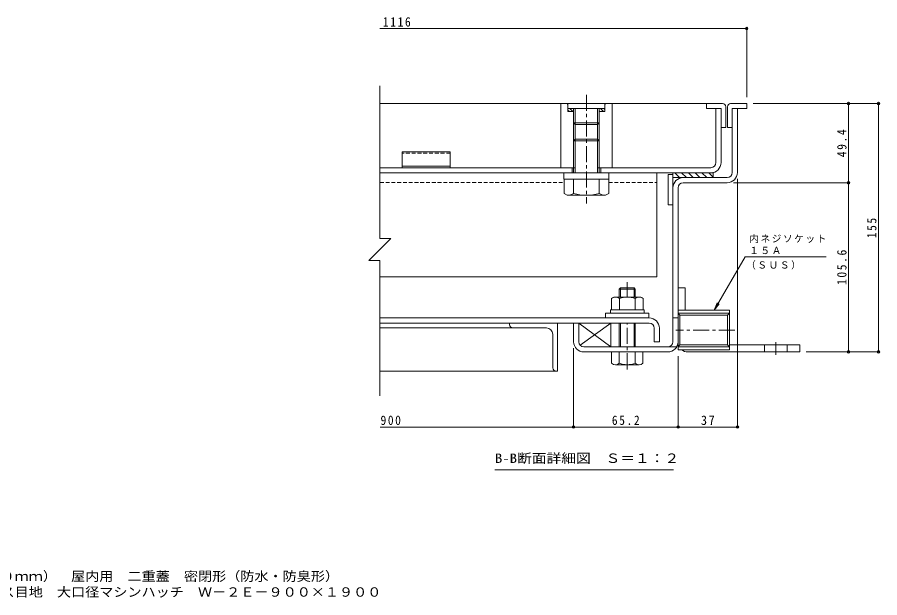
# Model space of a CAD drawing. Units: millimetres on the paper, enlarged 10 times, with parts at other scales. Extents: x -2660 to 2752, y -1962 to 1834.
# Drawn here: x -8 to 2683, y -1962 to -150 of the extents above; entities that cross this region are included whole.
import ezdxf
from ezdxf.enums import TextEntityAlignment as Align

# ---------------------------------------------------------------- set-up
doc = ezdxf.new("R2010")
doc.units = ezdxf.units.MM
doc.header["$LTSCALE"] = 10
doc.header["$PDMODE"] = 32
doc.header["$PDSIZE"] = 8
doc.linetypes.add('CHAIN1', pattern=[8, 5, -1, 1, -1])
doc.linetypes.add('DASHED1', pattern=[1.8, 1.2, -0.6])
for name, color, linetype, lineweight in [('D-0', 7, 'Continuous', 9), ('D-1', 2, 'Continuous', 9), ('D-2', 3, 'Continuous', 9), ('D-3', 4, 'Continuous', 9), ('D-5', 7, 'Continuous', 9), ('D-6', 6, 'Continuous', 9), ('D-7', 5, 'Continuous', 5), ('D-9', 134, 'Continuous', 5), ('D-A', 3, 'Continuous', 9), ('D-B', 6, 'Continuous', 9), ('D-C', 2, 'Continuous', 9), ('D-E', 3, 'Continuous', 9), ('D-F', 7, 'Continuous', 9), ('F-5_F-5ﾚｲﾔ', 7, 'Continuous', 9)]:
    doc.layers.add(name, color=color, linetype=linetype, lineweight=lineweight)
doc.styles.add('ＭＳ ゴシック', font='')
doc.styles.get('ＭＳ ゴシック').set_extended_font_data('MS Gothic')

msp = doc.modelspace()

# ---------------------------------------------------------------- linework, layer by layer
at = {"layer": 'D-0'}
for p, q in [((1123.67, -364.19), (1123.67, -840.54)), ((1158.08, -840.54), (1089.27, -909.35)), ((1123.67, -840.54), (1158.08, -840.54)), ((1123.67, -909.35), (1089.27, -909.35)), ((1123.67, -909.35), (1123.67, -1331.49))]:
    msp.add_line(p, q, dxfattribs=at)
at = {"layer": 'D-1'}
for p, q in [((2222.93, -434.94), (2238.93, -434.94)), ((2222.93, -634.94), (2222.93, -434.94)), ((2238.93, -634.94), (2238.93, -434.94)), ((2206.93, -650.94), (2069.93, -650.94)), ((2069.93, -666.94), (2206.93, -666.94)), ((2037.93, -1162.95), (2037.93, -682.94)), ((2053.93, -682.94), (2053.93, -1162.95)), ((2213.93, -1065.06), (2053.93, -1065.06)), ((2053.93, -1065.06), (2053.93, -1188.06)), ((2213.93, -1074.18), (2208.12, -1079.99)), ((2213.93, -1065.06), (2213.93, -1188.06)), ((2053.93, -1088.95), (2037.93, -1088.95)), ((2208.12, -1079.99), (2059.74, -1079.99)), ((2059.74, -1173.14), (2059.74, -1079.99)), ((2208.12, -1079.99), (2208.12, -1173.14)), ((1743.93, -1162.95), (1743.93, -1104.95)), ((2049.64, -1178.95), (1759.93, -1178.95)), ((2053.93, -1178.95), (2059.74, -1173.14)), ((2213.93, -1178.95), (2053.93, -1178.95)), ((2208.12, -1173.14), (2059.74, -1173.14)), ((2213.93, -1178.95), (2208.12, -1173.14)), ((1759.93, -1194.95), (1870.43, -1194.95)), ((1920.43, -1194.95), (2021.93, -1194.95)), ((2213.93, -1188.06), (2053.93, -1188.06))]:
    msp.add_line(p, q, dxfattribs=at)
at = {"layer": 'D-1', "color": 7, "linetype": 'CHAIN1'}
msp.add_line((2230.94, -1126.56), (2046.57, -1126.56), dxfattribs=at)
at = {"layer": 'D-1'}
for points in [[(2213.93, -1074.18), (2053.93, -1074.18), (2059.74, -1079.99)], [(1727.93, -1162.95), (1727.93, -1104.95), (1743.93, -1104.95)]]:
    msp.add_lwpolyline(points, dxfattribs=at)
for centre, radius, start, end in [((2206.93, -634.94), 16, 270, 0), ((2206.93, -634.94), 32, 270, 0), ((2069.93, -682.94), 32, 90, 180), ((2069.93, -682.94), 16, 90, 180), ((1759.93, -1162.95), 32, 180, 270), ((1759.93, -1162.95), 16, 180, 270), ((2021.93, -1162.95), 32, 270, 0), ((2021.93, -1162.95), 16, 270, 0)]:
    msp.add_arc(centre, radius, start, end, dxfattribs=at)
at = {"layer": 'D-2'}
for p, q in [((2171.93, -603.94), (2171.93, -434.94)), ((2187.93, -603.94), (2187.93, -434.94)), ((1727.93, -619.94), (1123.67, -619.94)), ((1123.67, -635.94), (2155.93, -635.94)), ((1722.93, -619.94), (1722.93, -635.94)), ((2155.93, -619.94), (1807.93, -619.94)), ((1812.93, -619.94), (1812.93, -635.94))]:
    msp.add_line(p, q, dxfattribs=at)
for radius in [16, 32]:
    msp.add_arc((2155.93, -603.94), radius, 270, 0, dxfattribs=at)
at = {"layer": 'D-3'}
for p, q in [((2142.93, -419.94), (1123.67, -419.94)), ((2202.93, -429.94), (2202.93, -494.94)), ((2207.93, -429.94), (2207.93, -494.94)), ((2217.93, -419.94), (2267.93, -419.94)), ((2267.93, -419.94), (2267.93, -434.94)), ((2142.93, -434.94), (2187.93, -434.94)), ((2187.93, -434.94), (2187.93, -494.94)), ((2267.93, -434.94), (2222.93, -434.94)), ((2222.93, -434.94), (2222.93, -494.94)), ((2187.93, -494.94), (2202.93, -494.94)), ((2222.93, -494.94), (2207.93, -494.94)), ((1192.93, -569.94), (1192.93, -619.94)), ((1342.93, -569.94), (1192.93, -569.94)), ((1342.93, -614.94), (1192.93, -614.94))]:
    msp.add_line(p, q, dxfattribs=at)
at = {"layer": 'D-3', "linetype": 'DASHED1'}
msp.add_line((1342.93, -574.27), (1192.93, -574.27), dxfattribs=at)
at = {"layer": 'D-3'}
for points in [[(2192.93, -419.94), (2142.93, -419.94), (2142.93, -434.94)], [(1342.93, -569.94), (1342.93, -619.94), (1192.93, -619.94)]]:
    msp.add_lwpolyline(points, dxfattribs=at)
for centre, start, end in [((2192.93, -429.94), 0, 90), ((2217.93, -429.94), 90, 180)]:
    msp.add_arc(centre, 10, start, end, dxfattribs=at)
at = {"layer": 'D-5'}
for p, q in [((2166.64, -1065.06), (2263.15, -897.91)), ((2263.15, -897.91), (2515.89, -897.91)), ((2166.64, -1065.06), (2176.21, -1041.97)), ((2166.64, -1065.06), (2181.86, -1045.23)), ((2040.1, -1562.64), (1482.6, -1562.64)), ((2040.1, -1562.64), (1482.6, -1562.64))]:
    msp.add_line(p, q, dxfattribs=at)
at = {"layer": 'D-6'}
for p, q in [((2022.93, -640.94), (2037.93, -640.94)), ((2022.93, -640.94), (2022.93, -735.94)), ((2037.93, -635.94), (2037.93, -735.94)), ((2058.62, -650.94), (2043.62, -635.94)), ((2079.84, -650.94), (2064.84, -635.94)), ((2101.05, -650.94), (2086.05, -635.94)), ((2122.26, -650.94), (2107.26, -635.94)), ((2143.48, -650.94), (2128.48, -635.94)), ((2162.93, -649.18), (2149.69, -635.94)), ((2162.93, -650.94), (2037.93, -650.94)), ((2022.93, -735.94), (2037.93, -735.94)), ((1743.93, -1104.95), (1743.93, -1162.95)), ((1748.45, -1174.09), (1843.93, -1104.95))]:
    msp.add_line(p, q, dxfattribs=at)
for points in [[(2162.93, -650.94), (2162.93, -635.94), (2037.93, -635.94)], [(1759.93, -1178.95), (1843.93, -1178.95), (1843.93, -1104.95), (1743.93, -1104.95), (1843.93, -1178.95)]]:
    msp.add_lwpolyline(points, dxfattribs=at)
at = {"layer": 'D-7'}
for p, q in [((1874.49, -994.95), (1870.43, -999.01)), ((1916.37, -994.95), (1874.49, -994.95)), ((1874.49, -1022.45), (1874.49, -994.95)), ((1916.37, -994.95), (1920.43, -999.01)), ((1916.37, -1022.45), (1916.37, -994.95)), ((1920.43, -999.01), (1870.43, -999.01)), ((1870.43, -1022.45), (1870.43, -999.01)), ((1920.43, -999.01), (1920.43, -1022.45)), ((1920.43, -999.01), (1920.43, -1022.45)), ((1870.43, -1178.95), (1870.43, -1104.95)), ((1874.49, -1178.95), (1874.49, -1104.95)), ((1916.37, -1178.95), (1916.37, -1104.95)), ((1920.43, -1104.95), (1920.43, -1178.95)), ((1944.43, -1194.95), (1846.43, -1194.95)), ((1846.43, -1230.47), (1846.43, -1194.95)), ((1870.43, -1230.47), (1870.43, -1194.95)), ((1920.43, -1194.95), (1920.43, -1230.47)), ((1944.43, -1230.47), (1944.43, -1194.95)), ((1932.43, -1234.95), (1858.43, -1234.95))]:
    msp.add_line(p, q, dxfattribs=at)
at = {"layer": 'D-7', "linetype": 'CHAIN1'}
for p, q in [((1895.43, -1022.45), (1895.43, -977.28)), ((1895.43, -1249.34), (1895.43, -1104.95))]:
    msp.add_line(p, q, dxfattribs=at)
at = {"layer": 'D-7', "color": 2, "lineweight": 9}
for p, q in [((1846.36, -1027.74), (1852.93, -1023.95)), ((1846.36, -1027.74), (1846.36, -1063.95)), ((1937.93, -1023.95), (1852.93, -1023.95)), ((1870.9, -1027.74), (1870.9, -1063.95)), ((1919.97, -1027.74), (1919.97, -1063.95))]:
    msp.add_line(p, q, dxfattribs=at)
at = {"layer": 'D-7', "color": 134}
for p, q in [((1827.93, -1073.95), (1827.93, -1088.95)), ((1827.93, -1073.95), (1962.93, -1073.95)), ((1962.93, -1073.95), (1962.93, -1088.95)), ((1827.93, -1088.95), (1962.93, -1088.95))]:
    msp.add_line(p, q, dxfattribs=at)
at = {"layer": 'D-7', "color": 6, "lineweight": 9}
for p, q in [((1842.93, -1063.95), (1842.93, -1073.95)), ((1842.93, -1073.95), (1947.93, -1073.95))]:
    msp.add_line(p, q, dxfattribs=at)
at = {"layer": 'D-7', "color": 2, "lineweight": 9}
msp.add_lwpolyline([(1937.93, -1023.95), (1944.51, -1027.74), (1944.51, -1063.95), (1846.36, -1063.95)], dxfattribs=at)
at = {"layer": 'D-7', "color": 6, "lineweight": 9}
msp.add_lwpolyline([(1842.93, -1063.95), (1947.93, -1063.95), (1947.93, -1073.95)], dxfattribs=at)
at = {"layer": 'D-7', "color": 2, "lineweight": 9}
for centre, radius, start, end in [((1860.84, -1052.83), 28.97, 94.38438, 120), ((1857.86, -1048.15), 24.21, 57.42749, 88.18784), ((1895.43, -1105.15), 81.2, 72.41188, 107.5881), ((1933, -1048.15), 24.21, 91.81215, 122.57249), ((1930.02, -1052.83), 28.97, 59.99998, 85.6156)]:
    msp.add_arc(centre, radius, start, end, dxfattribs=at)
at = {"layer": 'D-7'}
for centre, radius, start, end in [((1858.43, -1216.62), 18.33, 229.1022, 310.89809), ((1895.43, -1162.87), 72.08, 249.70546, 290.29454), ((1932.43, -1216.62), 18.33, 229.10191, 310.8978)]:
    msp.add_arc(centre, radius, start, end, dxfattribs=at)
at = {"layer": 'D-9'}
for p, q in [((1987.93, -960.94), (1987.93, -635.94)), ((1698.43, -655.94), (1698.43, -700.32)), ((1727.93, -700.46), (1727.93, -655.94)), ((1807.93, -700.46), (1807.93, -655.94)), ((1837.43, -655.94), (1837.43, -700.46)), ((1707.98, -705.82), (1698.43, -700.32)), ((1827.93, -705.95), (1708.18, -705.95)), ((1827.93, -705.95), (1837.43, -700.46)), ((1123.67, -960.94), (1987.93, -960.94))]:
    msp.add_line(p, q, dxfattribs=at)
at = {"layer": 'D-9', "linetype": 'DASHED1'}
for p, q in [((1123.67, -665.94), (1698.43, -665.94)), ((1837.43, -665.94), (1987.93, -665.94))]:
    msp.add_line(p, q, dxfattribs=at)
at = {"layer": 'D-9'}
for centre, radius, start, end in [((1709.22, -671.44), 34.53, 267.86055, 302.81094), ((1767.93, -557.35), 148.6, 254.38446, 285.61554), ((1826.64, -671.44), 34.53, 237.18906, 272.13945)]:
    msp.add_arc(centre, radius, start, end, dxfattribs=at)
at = {"layer": 'D-A'}
for p, q in [((1963.43, -1088.95), (1124.38, -1088.95)), ((1124.38, -1104.95), (1963.43, -1104.95)), ((1979.43, -1120.95), (1979.43, -1163.95)), ((1995.43, -1120.95), (1995.43, -1163.95)), ((1979.43, -1163.95), (1995.43, -1163.95))]:
    msp.add_line(p, q, dxfattribs=at)
for radius in [32, 16]:
    msp.add_arc((1963.43, -1120.95), radius, 0, 90, dxfattribs=at)
at = {"layer": 'D-B'}
for p, q in [((1527.93, -1104.95), (1124.38, -1104.95)), ((1537.93, -1119.95), (1124.38, -1119.95)), ((1527.93, -1104.95), (1677.93, -1104.95)), ((1527.93, -1109.95), (1527.93, -1104.95)), ((1537.93, -1119.95), (1642.93, -1119.95)), ((1677.93, -1104.95), (1677.93, -1254.95)), ((1662.93, -1244.95), (1662.93, -1139.95)), ((1672.93, -1254.95), (1123.67, -1254.95)), ((1672.93, -1254.95), (1677.93, -1254.95))]:
    msp.add_line(p, q, dxfattribs=at)
for centre, radius, start, end in [((1537.93, -1109.95), 10, 180, 270), ((1642.93, -1139.95), 20, 0, 90), ((1672.93, -1244.95), 10, 180, 270)]:
    msp.add_arc(centre, radius, start, end, dxfattribs=at)
at = {"layer": 'D-C', "linetype": 'CHAIN1'}
msp.add_line((1767.93, -392.27), (1767.93, -731.58), dxfattribs=at)
at = {"layer": 'D-C'}
for p, q in [((1687.93, -419.94), (1707.93, -419.94)), ((1687.93, -619.94), (1687.93, -419.94)), ((1710.43, -422.44), (1707.93, -419.94)), ((1710.43, -444.94), (1710.43, -419.94)), ((1825.43, -419.94), (1710.43, -419.94)), ((1827.93, -419.94), (1825.43, -422.44)), ((1825.43, -444.94), (1825.43, -419.94)), ((1847.93, -419.94), (1827.93, -419.94)), ((1847.93, -619.94), (1847.93, -419.94)), ((1825.43, -434.94), (1710.43, -434.94)), ((1715.33, -444.94), (1710.43, -440.05)), ((1727.93, -444.94), (1710.43, -444.94)), ((1725.94, -444.94), (1715.94, -434.94)), ((1727.93, -436.33), (1726.54, -434.94)), ((1727.93, -635.94), (1727.93, -434.94)), ((1732.93, -635.94), (1732.93, -434.94)), ((1802.93, -635.94), (1802.93, -434.94)), ((1807.93, -461.17), (1807.93, -434.94)), ((1810.79, -444.94), (1807.93, -442.09)), ((1825.43, -444.94), (1807.93, -444.94)), ((1821.4, -444.94), (1811.4, -434.94)), ((1825.43, -438.37), (1822, -434.94)), ((1807.93, -479.94), (1727.93, -479.94)), ((1807.93, -479.67), (1802.93, -484.94)), ((1807.93, -635.94), (1807.93, -461.17)), ((1732.93, -530.94), (1727.93, -535.94)), ((1807.93, -535.94), (1727.93, -535.94)), ((1802.93, -530.94), (1732.93, -530.94)), ((1807.93, -535.94), (1802.93, -530.94)), ((1687.93, -619.94), (1732.93, -619.94)), ((1847.93, -619.94), (1802.93, -619.94))]:
    msp.add_line(p, q, dxfattribs=at)
at = {"layer": 'D-C', "color": 134, "lineweight": 5}
for p, q in [((1697.93, -635.94), (1837.93, -635.94)), ((1837.93, -635.94), (1837.93, -655.94))]:
    msp.add_line(p, q, dxfattribs=at)
at = {"layer": 'D-C'}
msp.add_lwpolyline([(1802.93, -484.94), (1732.93, -484.94), (1727.93, -479.94)], dxfattribs=at)
at = {"layer": 'D-C', "color": 134, "lineweight": 5}
msp.add_lwpolyline([(1697.93, -635.94), (1697.93, -655.94), (1837.93, -655.94)], dxfattribs=at)
at = {"layer": 'D-E'}
for p, q in [((2053.93, -994.94), (2053.93, -1162.95)), ((2053.93, -994.94), (2076.43, -994.94)), ((2076.43, -1065.06), (2076.43, -994.94)), ((2213.93, -1172.45), (2433.93, -1172.45)), ((2323.93, -1194.95), (2323.93, -1172.45)), ((2393.93, -1194.95), (2393.93, -1172.45)), ((2433.93, -1172.45), (2433.93, -1194.95)), ((2433.93, -1194.95), (2083.93, -1194.95))]:
    msp.add_line(p, q, dxfattribs=at)
at = {"layer": 'D-E', "linetype": 'CHAIN1'}
msp.add_line((2358.93, -1203.68), (2358.93, -1164.24), dxfattribs=at)
at = {"layer": 'D-E'}
msp.add_arc((2083.93, -1164.95), 30, 230.3984, 270, dxfattribs=at)
at = {"layer": 'D-F'}
for p, q in [((2267.93, -185.85), (1123.67, -185.85)), ((2267.93, -182.85), (2267.93, -399.94)), ((2682.11, -419.94), (2287.93, -419.94)), ((2585.77, -419.94), (2585.77, -666.94)), ((2679.11, -419.94), (2679.11, -1194.95)), ((2588.77, -666.94), (2226.93, -666.94)), ((2238.93, -1432.29), (2238.93, -654.94)), ((2585.77, -666.94), (2585.77, -1194.95)), ((1727.93, -1432.29), (1727.93, -1182.95)), ((2053.93, -1432.29), (2053.93, -1208.06)), ((2682.11, -1194.95), (2453.93, -1194.95)), ((1727.93, -1429.29), (1124.38, -1429.29)), ((2053.93, -1429.29), (1727.93, -1429.29)), ((2238.93, -1429.29), (2053.93, -1429.29))]:
    msp.add_line(p, q, dxfattribs=at)
for p in [(2267.93, -185.85), (2585.77, -419.94), (2679.11, -419.94), (2585.77, -666.94), (2585.77, -1194.95), (2679.11, -1194.95), (1727.93, -1429.29), (2053.93, -1429.29), (2238.93, -1429.29)]:
    msp.add_point(p, dxfattribs=at)

# ---------------------------------------------------------------- texts
at = {"layer": 'D-5', "color": 2, "style": 'ＭＳ ゴシック', "width": 1.15}
msp.add_text('B-B断面詳細図\u3000Ｓ＝１：２', height=29.33, dxfattribs=at).set_placement((1482.6, -1550.14), align=Align.BOTTOM_LEFT)
msp.add_text('B-B断面詳細図\u3000Ｓ＝１：２', height=29.33, dxfattribs=at).set_placement((1482.6, -1550.14), align=Align.BOTTOM_LEFT)
at = {"layer": 'D-5', "char_height": 21.99, "attachment_point": 7, "style": 'ＭＳ ゴシック'}
for s, insert in [('\\T1.17;内ネジソケット', (2275.89, -855.06)), ('\\T1.17;１５Ａ', (2275.89, -889.9)), ('\\T1.17;（ＳＵＳ）', (2266.23, -937.75))]:
    msp.add_mtext(s, dxfattribs=dict(at, insert=insert))
at = {"layer": 'D-F', "color": 2, "char_height": 29.33, "attachment_point": 7, "style": 'ＭＳ ゴシック'}
for s, insert in [('\\T1.28;\\W0.9;1116', (1132.93, -179.85)), ('\\T1.27;\\W0.9;900', (1125.51, -1423.29)), ('\\T1.28;\\W0.9;65.2', (1847.18, -1423.29)), ('\\T1.27;\\W0.95;37', (2125.18, -1423.29))]:
    msp.add_mtext(s, dxfattribs=dict(at, insert=insert))
at = {"layer": 'D-F', "color": 2, "char_height": 29.33, "attachment_point": 7, "rotation": 90, "style": 'ＭＳ ゴシック'}
for s, insert in [('\\T1.28;\\W0.9;49.4', (2579.77, -587.19)), ('\\T1.27;\\W0.9;155', (2673.11, -839.95)), ('\\T1.28;\\W0.9;105.6', (2579.77, -985.95))]:
    msp.add_mtext(s, dxfattribs=dict(at, insert=insert))
at = {"layer": 'F-5_F-5ﾚｲﾔ', "color": 2, "style": 'ＭＳ ゴシック', "width": 1.1}
for s, p in [('充填用（充填深さ：３０ｍｍ）\u3000屋内用\u3000二重蓋\u3000密閉形（防水・防臭形）', (-500.11, -1918.5)), ('スチール製\u3000ステンレス目地\u3000大口径マシンハッチ\u3000Ｗ－２Ｅ－９００×１９００', (-500.11, -1967.71))]:
    msp.add_text(s, height=29.33, dxfattribs=at).set_placement(p, align=Align.BOTTOM_LEFT)

doc.saveas('drawing.dxf')
